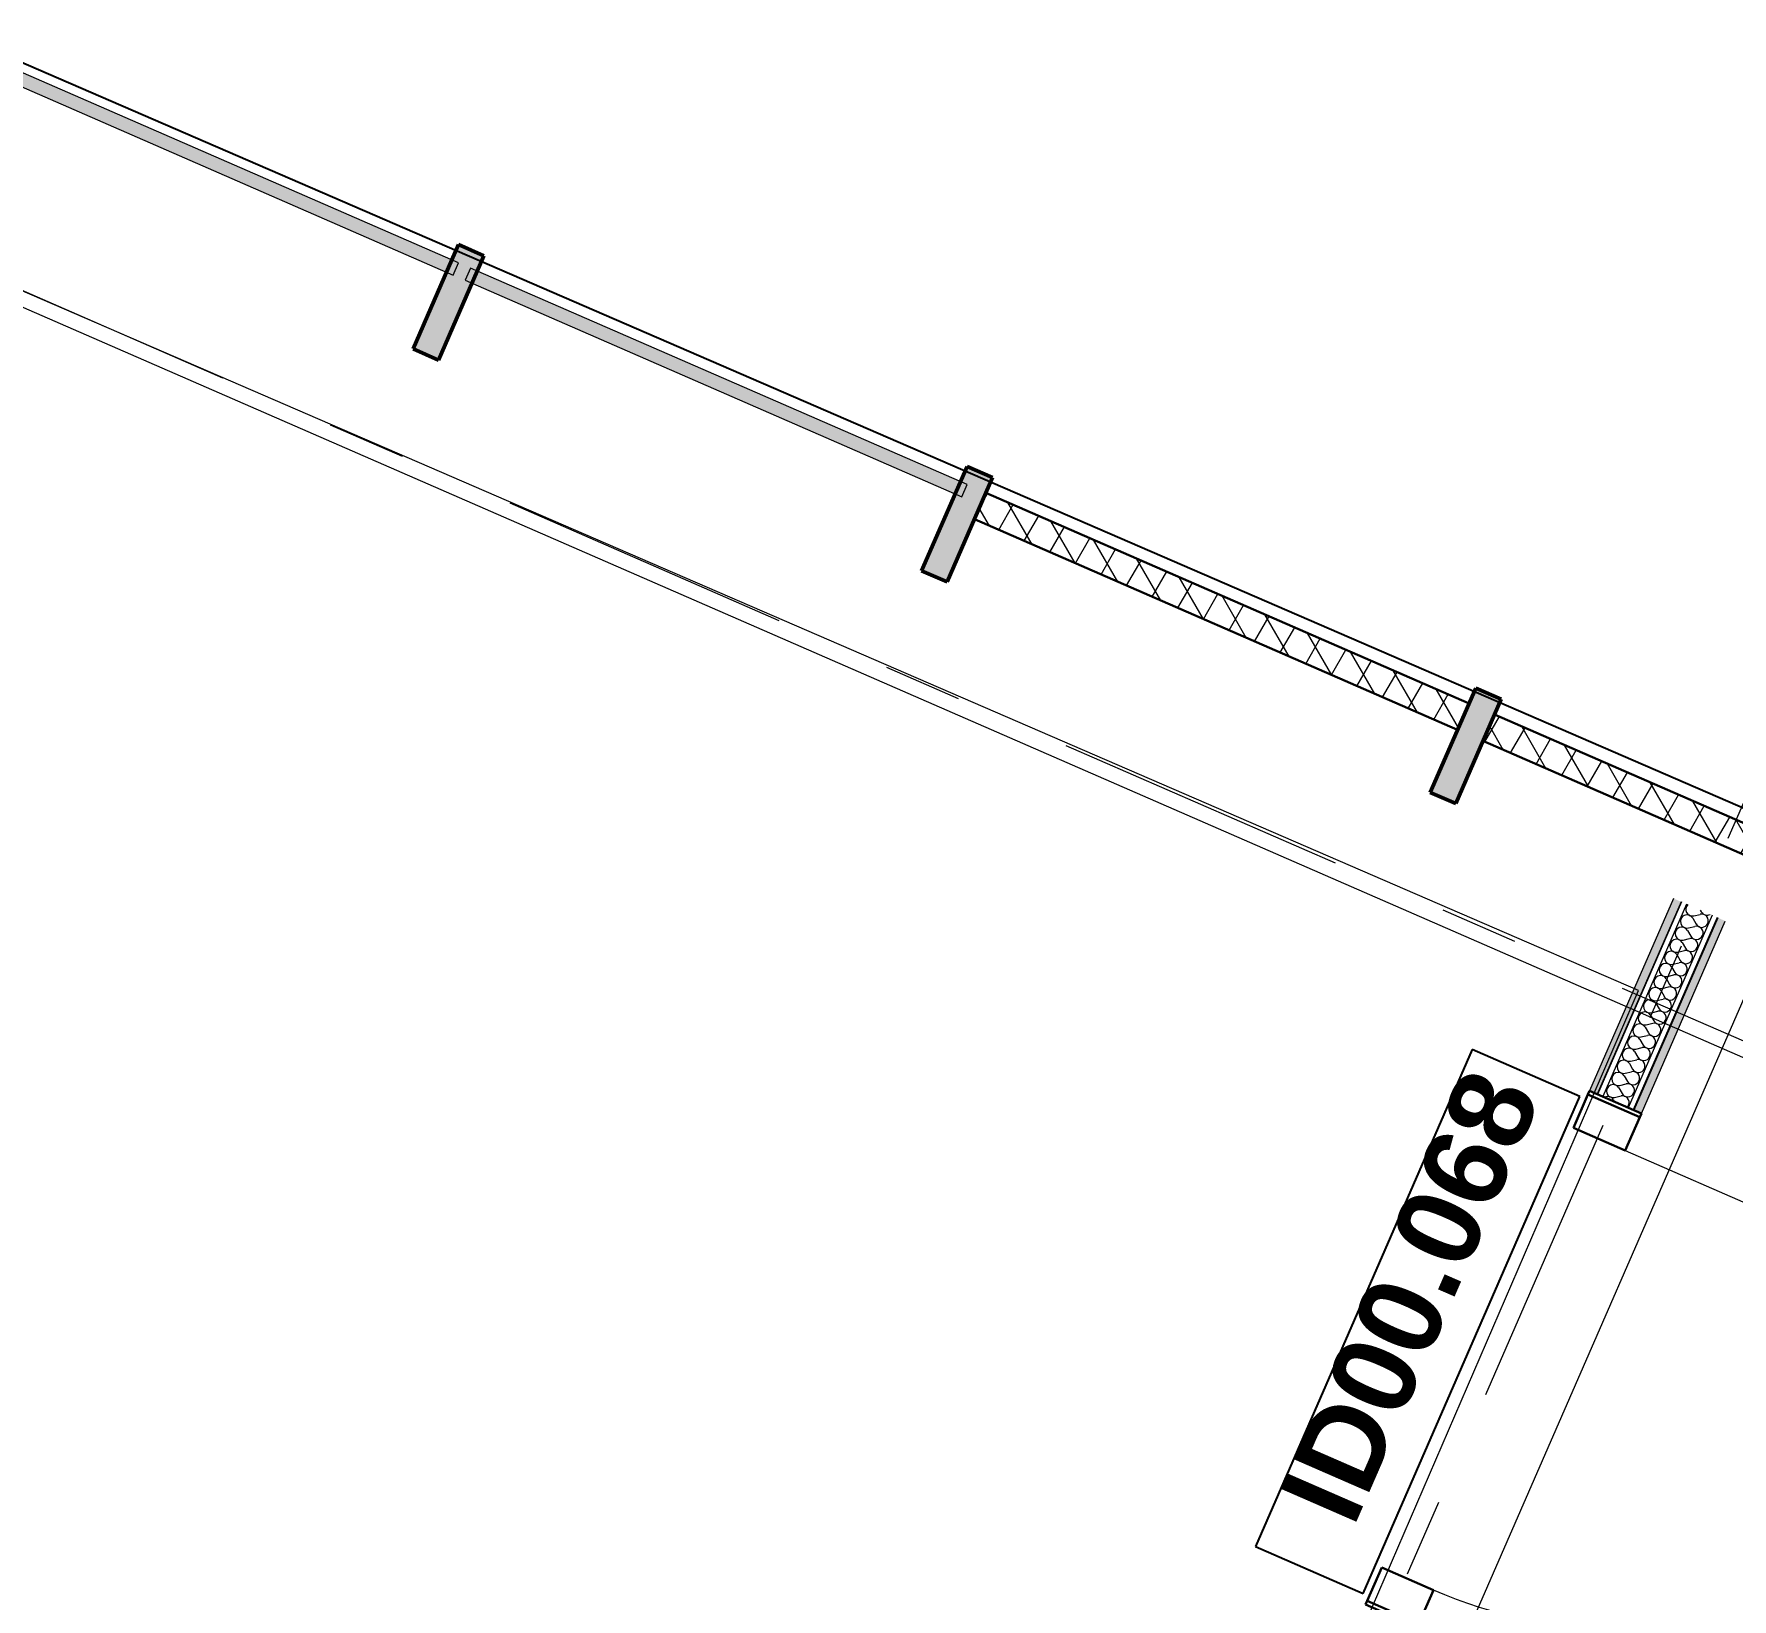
# Model space of a CAD drawing. Header units: millimetres. Extents: x -99530 to 90294, y -97212 to 56397.
# Drawn here: x 26038 to 29098, y 11984 to 14804 of the extents above; entities that cross this region are included whole.
import ezdxf
from ezdxf.enums import TextEntityAlignment as Align

# ---------------------------------------------------------------- set-up
doc = ezdxf.new("R2010")
doc.units = ezdxf.units.MM
doc.header["$MEASUREMENT"] = 0
doc.linetypes.add('Double Dashed', pattern=[1093.611073, 529.166651, -211.666656, 141.111112, -211.666656])
for name, color, linetype in [('A-15-MG_Structural_Grid', 7, 'Continuous'), ('A-20-M_Floor_Slab', 7, 'Continuous'), ('A-25-M_Curtain_Wall', 7, 'Continuous'), ('New_A-05-M_Gross_Int_Siemens', 7, 'Continuous'), ('New_A-25-M_Wall_Int', 7, 'Continuous'), ('New_ArchiCAD Door Markers', 7, 'Continuous'), ('New_ArchiCAD Doors', 7, 'Continuous')]:
    doc.layers.add(name, color=color, linetype=linetype)
for name, color, linetype, lineweight, true_color in [('A-15-MG_Structural_Grid_Pen_No__163', 7, 'Continuous', 0, 0x750077), ('A-25-M_Curtain_Wall_Pen_No__144', 7, 'Continuous', 0, 0xc8c8c8), ('A-25-M_Curtain_Wall_Pen_No__165', 7, 'Continuous', 0, 0x006060), ('A-25-M_Curtain_Wall_Pen_No__27', 7, 'Continuous', 50, 0x2a2a2a), ('A-25-M_Curtain_Wall_Pen_No__43', 7, 'Continuous', 30, 0x444444), ('New_A-05-M_Gross_Int_Siemens_Pen_No__74', 7, 'Continuous', 20, 0x606060), ('New_A-25-M_Wall_Int_Pen_No__107', 7, 'Continuous', 15, 0xa6a6a6), ('New_ArchiCAD Doors_Pen_No__43', 7, 'Continuous', 30, 0x444444), ('New_ArchiCAD Doors_Pen_No__63', 7, 'Continuous', 20, 0x606060)]:
    doc.layers.add(name, color=color, linetype=linetype, lineweight=lineweight, true_color=true_color)
for name, color, linetype, lineweight in [('A-20-M_Floor_Slab_Pen_No__89', 8, 'Continuous', 20), ('A-25-M_Curtain_Wall_Pen_No__1', 7, 'Continuous', 13), ('G-10-P_Topo_Building_Pen_No__194', 7, 'Continuous', 25), ('New_A-25-M_Wall_Int_Pen_No__1', 7, 'Continuous', 13), ('New_ArchiCAD Door Markers_Pen_No__1', 7, 'Continuous', 13), ('New_ArchiCAD Door Markers_Pen_No__5', 7, 'Continuous', 25), ('New_ArchiCAD Doors_Pen_No__1', 7, 'Continuous', 13), ('New_ArchiCAD Zone Stamps_Pen_No__6', 7, 'Continuous', 35)]:
    doc.layers.add(name, color=color, linetype=linetype, lineweight=lineweight)
doc.styles.add('GENERATED_STYLE_1', font='')
doc.styles.add('GENERATED_STYLE_2', font='')
doc.styles.add('GENERATED_STYLE_3', font='')
doc.styles.add('GENERATED_STYLE_4', font='')
doc.styles.get('GENERATED_STYLE_1').set_extended_font_data('Arial', bold=True)
doc.styles.get('GENERATED_STYLE_2').set_extended_font_data('Swis721 BT', bold=True)
doc.styles.get('GENERATED_STYLE_3').set_extended_font_data('Arial')
doc.styles.get('GENERATED_STYLE_4').set_extended_font_data('Swis721 BT')
pattern_1 = [(60, (0, 0), (-43.30127, 25), []), (120, (0, 0), (43.30127, 25), [])]

# ---------------------------------------------------------------- blocks, each defined once
blk = doc.blocks.new('Meeting Room_INB 0202_43_1', base_point=(29993.7, 8916.2))
at = {"layer": 'New_A-05-M_Gross_Int_Siemens_Pen_No__74', "linetype": 'Continuous'}
blk.add_line((29168.4, 13178.4), (26274.8, 6542.4), dxfattribs=at)
at = {"layer": 'New_ArchiCAD Zone Stamps_Pen_No__6'}
for tag, height, style, p in [('ROOM_NAME', 250, 'GENERATED_STYLE_1', (29370.5, 10384.4)), ('zoneNameLine2', 250, 'GENERATED_STYLE_1', (29182.1, 9952.3)), ('ROOM_NUMBER', 200, 'GENERATED_STYLE_3', (28993.7, 9531.6)), ('measuredAreaCode', 200, 'GENERATED_STYLE_3', (28836.6, 9171.5)), ('DUMMY_649', 200, 'GENERATED_STYLE_3', (29144, 9037.4)), ('DUMMY_650', 200, 'GENERATED_STYLE_3', (29633.4, 8824)), ('DUMMY_651', 133.3, 'GENERATED_STYLE_3', (29912.7, 8717.5))]:
    blk.add_attdef(tag, text='', height=height, rotation=336.4404, dxfattribs=dict(at, style=style)).set_placement(p, align=Align.TOP_LEFT)
blk = doc.blocks.new('Siemens Lounge_INB 0201_45_1', base_point=(22025, 10315.2))
at = {"layer": 'New_A-05-M_Gross_Int_Siemens_Pen_No__74', "linetype": 'Continuous'}
for p, q in [((28930, 13080.2), (19385, 17211.5)), ((24453.4, 2715.5), (28930, 13080.2))]:
    blk.add_line(p, q, dxfattribs=at)
at = {"layer": 'New_ArchiCAD Zone Stamps_Pen_No__6'}
for tag, height, style, p in [('ROOM_NAME', 250, 'GENERATED_STYLE_1', (21227, 11859.6)), ('zoneNameLine2', 250, 'GENERATED_STYLE_1', (21038.6, 11427.5)), ('ROOM_NUMBER', 200, 'GENERATED_STYLE_3', (20850.1, 11006.8)), ('measuredAreaCode', 200, 'GENERATED_STYLE_3', (20693.1, 10646.7)), ('DUMMY_649', 200, 'GENERATED_STYLE_3', (21000.5, 10512.7)), ('DUMMY_650', 200, 'GENERATED_STYLE_3', (21629.7, 10238.3)), ('DUMMY_651', 133.3, 'GENERATED_STYLE_3', (21909, 10131.8))]:
    blk.add_attdef(tag, text='', height=height, rotation=336.4404, dxfattribs=dict(at, style=style)).set_placement(p, align=Align.TOP_LEFT)
blk = doc.blocks.new('Slab_36_1', base_point=(376.7, -362.2))
at = {"layer": 'A-20-M_Floor_Slab_Pen_No__89', "linetype": 'Continuous', "flags": 128}
blk.add_lwpolyline([(376.7, -362.2), (7790.9, 6537.3), (7705.8, 6629.2), (10938.2, 9637.2), (15227.2, 7766.9), (19349.1, 17219.8), (53673.3, 2252.7), (53966.7, 2124.8), (49754.8, -7534.4), (49461.5, -7406.5), (44390.1, -19036.6), (3614.3, -1256.3), (3424.6, -1691.3)], close=True, dxfattribs=at)
blk = doc.blocks.new('Curtain Wall_1_1')
at = {"layer": 'A-25-M_Curtain_Wall', "linetype": 'Continuous', "lineweight": 0, "true_color": 0x000000}
h = blk.add_hatch(dxfattribs=at)
h.set_pattern_fill('Batt_Insulation_0001', color=178, style=0, pattern_type=2)
h.set_pattern_definition(pattern_1)
h.paths.add_polyline_path([(28624.6, 13597.9), (27753.8, 13977.6), (27733, 13929.9), (28603.8, 13550.2)])
h = blk.add_hatch(dxfattribs=at)
h.set_pattern_fill('Batt_Insulation_0001', color=178, style=0, pattern_type=2)
h.set_pattern_definition(pattern_1)
h.paths.add_polyline_path([(29541.3, 13198.3), (28670.4, 13577.9), (28649.6, 13530.3), (29520.5, 13150.6)])
at = {"layer": 'A-25-M_Curtain_Wall_Pen_No__144', "linetype": 'Continuous'}
for points in [[(26803.2, 14424.7), (26721.3, 14236.8), (26767.1, 14216.8), (26849.1, 14404.7)], [(27719.9, 14025.1), (27638, 13837.1), (27683.8, 13817.2), (27765.7, 14005.1)], [(28636.6, 13625.4), (28554.7, 13437.5), (28600.5, 13417.5), (28682.4, 13605.4)]]:
    blk.add_hatch(color=256, dxfattribs=at).paths.add_polyline_path(points)
at = {"layer": 'A-25-M_Curtain_Wall_Pen_No__165', "linetype": 'Continuous', "lineweight": 0, "true_color": 0x001818}
for points in [[(25898.9, 14760), (26793.6, 14370), (26803.2, 14392), (25908.5, 14782)], [(26815.6, 14360.4), (27710.2, 13970.4), (27719.8, 13992.4), (26825.2, 14382.4)]]:
    blk.add_hatch(color=168, dxfattribs=at).paths.add_polyline_path(points)
at = {"layer": 'A-25-M_Curtain_Wall_Pen_No__1', "linetype": 'Continuous'}
for p, q in [((26803.2, 14392), (25908.5, 14782)), ((25898.9, 14760), (26793.6, 14370)), ((26793.6, 14370), (26803.2, 14392)), ((26825.2, 14382.4), (26815.6, 14360.4)), ((26815.6, 14360.4), (27710.2, 13970.4)), ((27719.8, 13992.4), (26825.2, 14382.4)), ((27710.2, 13970.4), (27719.8, 13992.4))]:
    blk.add_line(p, q, dxfattribs=at)
at = {"layer": 'A-25-M_Curtain_Wall_Pen_No__27', "linetype": 'Continuous'}
for p, q in [((26803.2, 14424.7), (26721.3, 14236.8)), ((26849.1, 14404.7), (26803.2, 14424.7)), ((26767.1, 14216.8), (26849.1, 14404.7)), ((26721.3, 14236.8), (26767.1, 14216.8)), ((27719.9, 14025.1), (27638, 13837.1)), ((27765.7, 14005.1), (27719.9, 14025.1)), ((27683.8, 13817.2), (27765.7, 14005.1)), ((27638, 13837.1), (27683.8, 13817.2)), ((28636.6, 13625.4), (28554.7, 13437.5)), ((28682.4, 13605.4), (28636.6, 13625.4)), ((28600.5, 13417.5), (28682.4, 13605.4)), ((28554.7, 13437.5), (28600.5, 13417.5))]:
    blk.add_line(p, q, dxfattribs=at)
at = {"layer": 'A-25-M_Curtain_Wall_Pen_No__43', "linetype": 'Continuous'}
for p, q in [((27753.8, 13977.6), (28624.6, 13597.9)), ((28603.8, 13550.2), (27733, 13929.9)), ((28670.4, 13577.9), (29541.3, 13198.3)), ((29520.5, 13150.6), (28649.6, 13530.3))]:
    blk.add_line(p, q, dxfattribs=at)
blk = doc.blocks.new('*X555')
at = {"layer": 'New_A-25-M_Wall_Int_Pen_No__107', "linetype": 'Continuous'}
for p, q in [((29041.3, 13225.3), (29043.1, 13222.1)), ((29020.1, 13193.2), (29031.7, 13195.9)), ((29027.7, 13210.6), (29033.6, 13200.3)), ((29029.6, 13215), (29041.2, 13217.7)), ((29008.7, 13167), (29014.5, 13156.6)), ((29010.6, 13171.4), (29022.1, 13174.1)), ((29018.2, 13188.8), (29024, 13178.5)), ((28991.5, 13127.7), (29003.1, 13130.4)), ((28999.1, 13145.2), (29005, 13134.8)), ((29001, 13149.5), (29012.6, 13152.3)), ((28980.1, 13101.5), (28986, 13091.2)), ((28982, 13105.9), (28993.6, 13108.6)), ((28989.6, 13123.3), (28995.5, 13113)), ((28970.6, 13079.7), (28976.5, 13069.3)), ((28972.5, 13084.1), (28984.1, 13086.8)), ((28953.5, 13040.4), (28965, 13043.1)), ((28961.1, 13057.9), (28966.9, 13047.5)), ((28963, 13062.2), (28974.6, 13065)), ((28942, 13014.2), (28947.9, 13003.9)), ((28943.9, 13018.6), (28955.5, 13021.3)), ((28951.6, 13036), (28957.4, 13025.7)), ((28924.9, 12974.9), (28936.5, 12977.7)), ((28932.5, 12992.4), (28938.4, 12982)), ((28934.4, 12996.8), (28946, 12999.5)), ((28913.5, 12948.7), (28919.4, 12938.4)), ((28915.4, 12953.1), (28927, 12955.8)), ((28923, 12970.6), (28928.9, 12960.2)), ((28904, 12926.9), (28909.8, 12916.6)), ((28905.9, 12931.3), (28917.5, 12934)), ((28886.8, 12887.6), (28898.4, 12890.4)), ((28894.5, 12905.1), (28900.3, 12894.7)), ((28896.4, 12909.5), (28907.9, 12912.2)), ((28884.9, 12883.3), (28886.8, 12879.9))]:
    blk.add_line(p, q, dxfattribs=at)
for centre, start, end in [((29026.8, 13226.6), 133.7313, 283.3103), ((29053.4, 13228), 209.5705, 298.5651), ((29007.8, 13182.9), 29.5705, 283.3103), ((29017.3, 13204.8), 29.5705, 283.3103), ((29034.4, 13184.3), 336.4404, 103.3103), ((29043.9, 13206.2), 209.5705, 336.4404), ((29043.9, 13206.2), 336.4404, 103.3103), ((28998.3, 13161.1), 29.5705, 283.3103), ((29024.9, 13162.5), 336.4404, 103.3103), ((29034.4, 13184.3), 209.5705, 336.4404), ((28979.3, 13117.5), 29.5705, 283.3103), ((28988.8, 13139.3), 29.5705, 283.3103), ((29005.8, 13118.9), 336.4404, 103.3103), ((29015.4, 13140.7), 209.5705, 336.4404), ((29015.4, 13140.7), 336.4404, 103.3103), ((29024.9, 13162.5), 209.5705, 336.4404), ((28969.7, 13095.6), 29.5705, 283.3103), ((28996.3, 13097), 336.4404, 103.3103), ((29005.8, 13118.9), 209.5705, 336.4404), ((28960.2, 13073.8), 29.5705, 283.3103), ((28986.8, 13075.2), 209.5705, 336.4404), ((28986.8, 13075.2), 336.4404, 103.3103), ((28996.3, 13097), 209.5705, 336.4404), ((28941.2, 13030.2), 29.5705, 283.3103), ((28950.7, 13052), 29.5705, 283.3103), ((28967.8, 13031.6), 336.4404, 103.3103), ((28977.3, 13053.4), 209.5705, 336.4404), ((28977.3, 13053.4), 336.4404, 103.3103), ((28931.7, 13008.3), 29.5705, 283.3103), ((28958.3, 13009.7), 336.4404, 103.3103), ((28967.8, 13031.6), 209.5705, 336.4404), ((28912.6, 12964.7), 29.5705, 283.3103), ((28922.2, 12986.5), 29.5705, 283.3103), ((28939.2, 12966.1), 336.4404, 103.3103), ((28948.7, 12987.9), 209.5705, 336.4404), ((28948.7, 12987.9), 336.4404, 103.3103), ((28958.3, 13009.7), 209.5705, 336.4404), ((28903.1, 12942.9), 29.5705, 283.3103), ((28929.7, 12944.3), 336.4404, 103.3103), ((28939.2, 12966.1), 209.5705, 336.4404), ((28893.6, 12921), 29.5705, 283.3103), ((28920.2, 12922.4), 209.5705, 336.4404), ((28920.2, 12922.4), 336.4404, 103.3103), ((28929.7, 12944.3), 209.5705, 336.4404), ((28874.6, 12877.4), 29.5705, 119.2531), ((28884.1, 12899.2), 29.5705, 283.3103), ((28901.2, 12878.8), 336.4404, 103.3103), ((28910.7, 12900.6), 209.5705, 336.4404), ((28910.7, 12900.6), 336.4404, 103.3103), ((28901.2, 12878.8), 313.1384, 336.4404)]:
    blk.add_arc(centre, 11.9, start, end, dxfattribs=at)
blk = doc.blocks.new('Door 19_3')
at = {"layer": 'New_ArchiCAD Doors_Pen_No__1', "linetype": 'Continuous'}
for p, q in [((-505, -15), (-505, 0)), ((505, -15), (505, 0)), ((-505, -16), (-505, -15)), ((-505, -26), (-505, -16)), ((-505, -76), (-505, -26)), ((505, -16), (505, -15)), ((505, -26), (505, -16)), ((505, -76), (505, -26)), ((-505, -86), (-505, -76)), ((-505, -87), (-505, -86)), ((-505, -102), (-505, -87)), ((505, -86), (505, -76)), ((505, -87), (505, -86)), ((505, -102), (505, -87))]:
    blk.add_line(p, q, dxfattribs=at)
at = {"layer": 'New_ArchiCAD Doors_Pen_No__43', "linetype": 'Continuous'}
for p, q in [((-498, 0), (-505, 0)), ((-505, 0), (-505, -102)), ((-432, 0), (-498, 0)), ((-498, 0), (-498, -102)), ((-432, -102), (-432, 0)), ((498, 0), (432, 0)), ((432, 0), (432, -102)), ((498, 0), (505, 0)), ((498, -102), (498, 0)), ((505, 0), (505, -102)), ((-498, -102), (-505, -102)), ((-498, -102), (-432, -102)), ((432, -102), (498, -102)), ((498, -102), (505, -102))]:
    blk.add_line(p, q, dxfattribs=at)
at = {"layer": 'New_ArchiCAD Doors_Pen_No__63', "linetype": 'Continuous'}
blk.add_line((432, 0), (432, 864), dxfattribs=at)
blk.add_arc((432, 0), 864, 90, 180, dxfattribs=at)
blk = doc.blocks.new('Door Stamp 17_4')
at = {"layer": 'New_ArchiCAD Door Markers_Pen_No__5', "linetype": 'Continuous'}
for p, q in [((488.6, -113.9), (-488.6, -113.9)), ((-488.6, -113.9), (-488.6, -325.7)), ((488.6, -113.9), (-488.6, -113.9)), ((488.6, -325.7), (488.6, -113.9)), ((-488.6, -325.7), (488.6, -325.7))]:
    blk.add_line(p, q, dxfattribs=at)
at = {"layer": 'New_ArchiCAD Door Markers_Pen_No__1', "style": 'GENERATED_STYLE_2'}
blk.add_attdef('AC_WIDO_ID', text='', height=150, rotation=180, dxfattribs=at).set_placement((429.7, -69.3), align=Align.BOTTOM_LEFT)
blk = doc.blocks.new('Wall_104_1', base_point=(29086.3, 13205.7))
at = {"layer": 'New_A-25-M_Wall_Int_Pen_No__107', "linetype": 'Continuous'}
for points in [[(28992.8, 13246.4), (28841.6, 12899.6), (28855.4, 12893.6), (29006.6, 13240.4)], [(29072.6, 13211.7), (28921.4, 12864.8), (28935.1, 12858.8), (29086.3, 13205.7)]]:
    blk.add_hatch(color=256, dxfattribs=at).paths.add_polyline_path(points)
at = {"layer": 'New_A-25-M_Wall_Int_Pen_No__107', "linetype": 'Continuous', "lineweight": 0, "true_color": 0x535353}
for points in [[(29006.6, 13240.4), (28855.4, 12893.6), (28856.3, 12893.2), (29007.5, 13240)], [(29071.7, 13212.1), (28920.5, 12865.2), (28921.4, 12864.8), (29072.6, 13211.7)]]:
    blk.add_hatch(color=251, dxfattribs=at).paths.add_polyline_path(points)
at = {"layer": 'New_A-25-M_Wall_Int_Pen_No__1', "linetype": 'Continuous'}
for p, q in [((29006.6, 13240.4), (28855.4, 12893.6)), ((29007.5, 13240), (28856.3, 12893.2)), ((29016.7, 13236), (28865.5, 12889.2)), ((29062.5, 13216), (28911.3, 12869.2)), ((29071.7, 13212.1), (28920.5, 12865.2)), ((29072.6, 13211.7), (28921.4, 12864.8)), ((28841.6, 12899.6), (28855.4, 12893.6)), ((28855.4, 12893.6), (28856.3, 12893.2)), ((28856.3, 12893.2), (28865.5, 12889.2)), ((28865.5, 12889.2), (28911.3, 12869.2)), ((28911.3, 12869.2), (28920.5, 12865.2)), ((28920.5, 12865.2), (28921.4, 12864.8)), ((28921.4, 12864.8), (28935.1, 12858.8))]:
    blk.add_line(p, q, dxfattribs=at)
at = {"layer": 'New_A-25-M_Wall_Int_Pen_No__1', "linetype": 'Continuous', "flags": 128}
for points in [[(28992.8, 13246.4), (28841.6, 12899.6)], [(28935.1, 12858.8), (29086.3, 13205.7)]]:
    blk.add_lwpolyline(points, dxfattribs=at)
at = {"layer": 'New_A-25-M_Wall_Int', "color": 250, "lineweight": 50, "true_color": 0x2a2a2a}
blk.add_blockref('*X555', (0, 0), dxfattribs=at)
at = {"layer": 'New_ArchiCAD Door Markers'}
ref = blk.add_blockref('Door Stamp 17_4', (28733.3, 12395.9), dxfattribs=dict(at, rotation=246.4404115839914))
ref.add_attrib('AC_WIDO_ID', 'ID00.068', dxfattribs={"layer": 'New_ArchiCAD Door Markers_Pen_No__1', "color": 7, "height": 150, "rotation": 66.4404, "style": 'GENERATED_STYLE_2'}).set_placement((28457.1, 12092.2), align=Align.BOTTOM_LEFT)
at = {"layer": 'New_ArchiCAD Doors', "color": 251, "linetype": 'Continuous', "lineweight": 20, "true_color": 0x606060, "xscale": -1, "zscale": 1000, "rotation": 246.4404115839914}
blk.add_blockref('Door 19_3', (28733.3, 12395.9), dxfattribs=at)
blk = doc.blocks.new('Standard grid marker')
at = {"layer": 'A-15-MG_Structural_Grid_Pen_No__163', "linetype": 'Double Dashed'}
blk.add_line((1000, 0), (29726, 0), dxfattribs=at)
at = {"layer": 'A-15-MG_Structural_Grid_Pen_No__163', "style": 'GENERATED_STYLE_4'}
for tag, p in [('AC_MarkerText_1_0', (-500, 41.2)), ('AC_MarkerText_1_1', (31226, 41.2))]:
    blk.add_attdef(tag, text='', height=350, rotation=90, dxfattribs=at).set_placement(p, align=Align.MIDDLE_CENTER)
blk = doc.blocks.new('Standard grid marker_2')
at = {"layer": 'A-15-MG_Structural_Grid_Pen_No__163', "linetype": 'Double Dashed'}
blk.add_line((1909.1, 0), (86140.3, 0), dxfattribs=at)
at = {"layer": 'A-15-MG_Structural_Grid_Pen_No__163', "style": 'GENERATED_STYLE_4'}
for tag, p in [('AC_MarkerText_1_0', (-500, 952.5)), ('AC_MarkerText_1_1', (88549.4, 952.5))]:
    blk.add_attdef(tag, text='', height=350, rotation=360, dxfattribs=at).set_placement(p, align=Align.MIDDLE_CENTER)

msp = doc.modelspace()

# ---------------------------------------------------------------- linework, layer by layer
at = {"layer": 'G-10-P_Topo_Building_Pen_No__194', "linetype": 'Continuous'}
msp.add_line((54298.8, 2500), (19117.5, 17741.7), dxfattribs=at)

# ---------------------------------------------------------------- block references
at = {"layer": 'A-15-MG_Structural_Grid', "color": 8, "linetype": 'Continuous', "lineweight": 15, "zscale": 1000}
for name, p, rotation in [('Standard grid marker_2', (8103.9, 22153.2), 336.440411583993), ('Standard grid marker', (30139.5, 15758.5), 246.440411583993)]:
    msp.add_blockref(name, p, dxfattribs=dict(at, rotation=rotation))
at = {"layer": 'A-20-M_Floor_Slab', "color": 8, "linetype": 'Continuous', "lineweight": 20}
msp.add_blockref('Slab_36_1', (376.7, -362.2), dxfattribs=at)
at = {"layer": 'A-25-M_Curtain_Wall', "linetype": 'Continuous', "lineweight": 0}
msp.add_blockref('Curtain Wall_1_1', (0, 0), dxfattribs=at)
at = {"layer": 'New_A-05-M_Gross_Int_Siemens', "linetype": 'Continuous'}
for name, p in [('Siemens Lounge_INB 0201_45_1', (22025, 10315.2)), ('Meeting Room_INB 0202_43_1', (29993.7, 8916.2))]:
    msp.add_blockref(name, p, dxfattribs=at)
at = {"layer": 'New_A-25-M_Wall_Int', "color": 250, "lineweight": 50, "true_color": 0x2a2a2a}
msp.add_blockref('Wall_104_1', (29086.3, 13205.7), dxfattribs=at)

doc.saveas('drawing.dxf')
